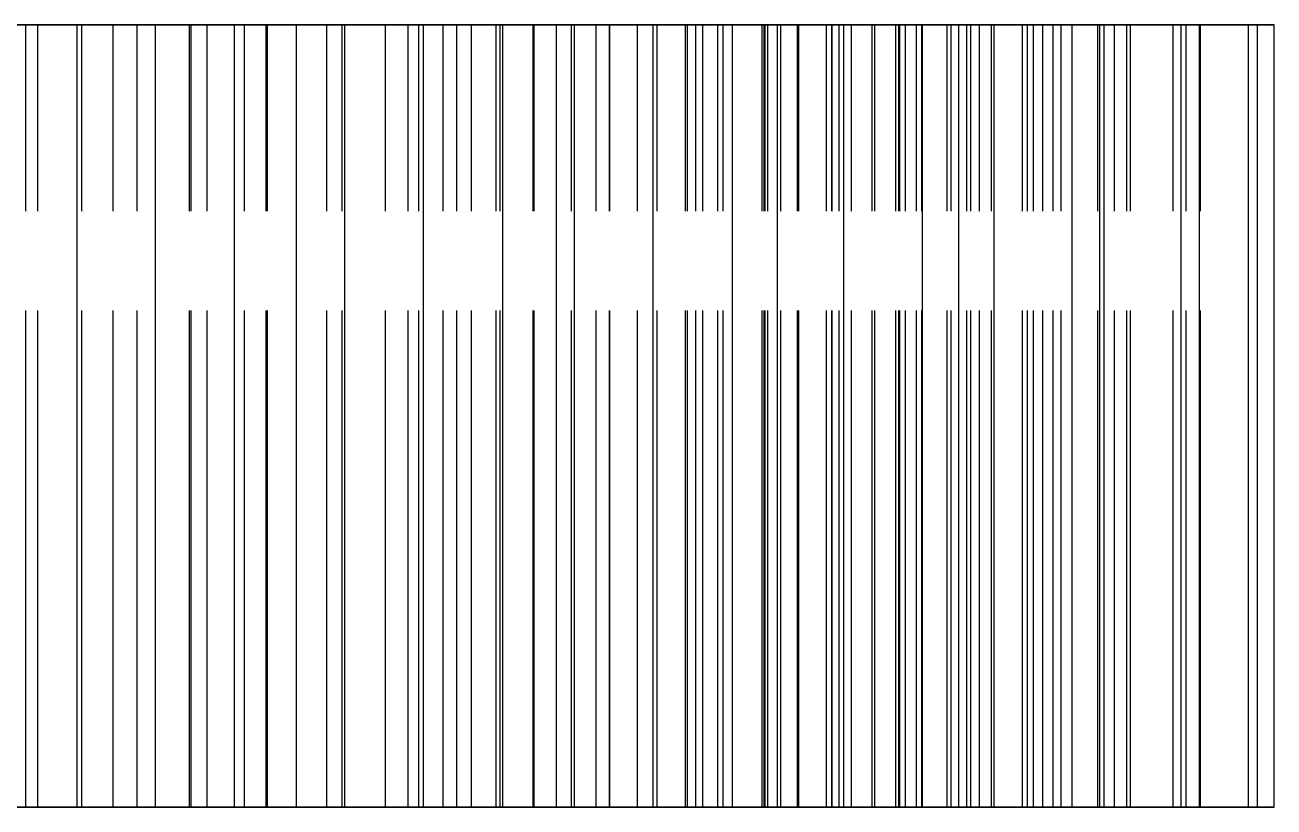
# Model space of a CAD drawing. Header units: millimetres. Extents: x -30 to 157, y -46 to 88.
# Drawn here: x 20.804 to 23.999, y 74.192 to 76.192 of the extents above; entities that cross this region are included whole.
import ezdxf

# ---------------------------------------------------------------- set-up
doc = ezdxf.new("R2010")
doc.units = ezdxf.units.MM
doc.linetypes.add('DASHED', pattern=[1.524, 1.27, -0.254])
doc.layers.add('HIDDEN', color=8, linetype='DASHED')
doc.layers.add('VISIBLE', color=7, linetype='CONTINUOUS')

msp = doc.modelspace()

# ---------------------------------------------------------------- linework, layer by layer
at = {"layer": 'HIDDEN'}
for points in [[(20.66048, 76.19183), (20.83718, 76.19183)], [(20.80667, 76.19183), (20.66048, 76.19183)], [(20.83718, 76.19183), (20.66048, 76.19183)], [(20.66048, 76.19183), (20.80667, 76.19183)], [(20.74001, 76.19183), (20.93811, 76.19183)], [(20.95014, 76.19183), (20.80667, 76.19183)], [(20.80667, 76.19183), (20.95014, 76.19183)], [(20.80667, 74.19183), (20.80667, 76.19183)], [(20.80667, 74.19183), (20.80667, 76.19183)], [(20.83718, 76.19183), (21.03013, 76.19183)], [(21.03013, 76.19183), (20.83718, 76.19183)], [(20.83718, 74.19183), (20.83718, 76.19183)], [(20.83718, 74.19183), (20.83718, 76.19183)], [(20.93811, 76.19183), (21.13835, 76.19183)], [(20.93811, 74.19183), (20.93811, 76.19183)], [(21.09104, 76.19183), (20.95014, 76.19183)], [(20.95014, 76.19183), (21.09104, 76.19183)], [(20.95014, 74.19183), (20.95014, 76.19183)], [(20.95014, 74.19183), (20.95014, 76.19183)], [(21.03013, 76.19183), (21.22542, 76.19183)], [(21.22542, 76.19183), (21.03013, 76.19183)], [(21.03013, 74.19183), (21.03013, 76.19183)], [(21.03013, 74.19183), (21.03013, 76.19183)], [(21.22947, 76.19183), (21.09104, 76.19183)], [(21.09104, 76.19183), (21.22947, 76.19183)], [(21.09104, 74.19183), (21.09104, 76.19183)], [(21.09104, 74.19183), (21.09104, 76.19183)], [(21.13835, 76.19183), (21.34062, 76.19183)], [(21.13835, 74.19183), (21.13835, 76.19183)], [(21.22542, 76.19183), (21.42283, 76.19183)], [(21.42283, 76.19183), (21.22542, 76.19183)], [(21.22542, 74.19183), (21.22542, 76.19183)], [(21.22542, 74.19183), (21.22542, 76.19183)], [(21.36548, 76.19183), (21.22947, 76.19183)], [(21.22947, 76.19183), (21.36548, 76.19183)], [(21.22947, 74.19183), (21.22947, 76.19183)], [(21.22947, 74.19183), (21.22947, 76.19183)], [(21.27017, 76.19183), (21.42104, 76.19183)], [(21.42465, 76.19183), (21.27017, 76.19183)], [(21.42104, 76.19183), (21.27017, 76.19183)], [(21.27017, 76.19183), (21.42465, 76.19183)], [(21.27017, 74.19183), (21.27017, 76.19183)], [(21.27017, 74.19183), (21.27017, 76.19183)], [(21.34062, 76.19183), (21.49914, 76.19183)], [(21.34062, 74.19183), (21.34062, 76.19183)], [(21.49914, 76.19183), (21.36548, 76.19183)], [(21.36548, 76.19183), (21.49914, 76.19183)], [(21.36548, 74.19183), (21.36548, 76.19183)], [(21.36548, 74.19183), (21.36548, 76.19183)], [(21.42104, 76.19183), (21.61545, 76.19183)], [(21.61545, 76.19183), (21.42104, 76.19183)], [(21.42104, 74.19183), (21.42104, 76.19183)], [(21.42104, 74.19183), (21.42104, 76.19183)], [(21.42283, 76.19183), (21.62222, 76.19183)], [(21.49914, 76.19183), (21.42283, 76.19183)], [(21.42283, 74.19183), (21.42283, 76.19183)], [(21.42283, 74.19183), (21.42283, 76.19183)], [(21.57678, 76.19183), (21.42465, 76.19183)], [(21.42465, 76.19183), (21.57678, 76.19183)], [(21.42465, 74.19183), (21.42465, 76.19183)], [(21.42465, 74.19183), (21.42465, 76.19183)], [(21.49914, 74.19183), (21.49914, 76.19183)], [(21.72668, 76.19183), (21.57678, 76.19183)], [(21.57678, 76.19183), (21.72668, 76.19183)], [(21.57678, 74.19183), (21.57678, 76.19183)], [(21.57678, 74.19183), (21.57678, 76.19183)], [(21.61545, 76.19183), (21.81182, 76.19183)], [(21.81182, 76.19183), (21.61545, 76.19183)], [(21.61545, 74.19183), (21.61545, 76.19183)], [(21.61545, 74.19183), (21.61545, 76.19183)], [(21.62222, 76.19183), (21.82345, 76.19183)], [(21.62222, 74.19183), (21.62222, 76.19183)], [(21.87442, 76.19183), (21.72668, 76.19183)], [(21.72668, 76.19183), (21.87442, 76.19183)], [(21.72668, 74.19183), (21.72668, 76.19183)], [(21.72668, 74.19183), (21.72668, 76.19183)], [(21.78487, 76.19183), (21.90923, 76.19183)], [(21.94695, 76.19183), (21.78487, 76.19183)], [(21.90923, 76.19183), (21.78487, 76.19183)], [(21.78487, 76.19183), (21.94695, 76.19183)], [(21.78487, 74.19183), (21.78487, 76.19183)], [(21.78487, 74.19183), (21.78487, 76.19183)], [(21.81182, 76.19183), (22.00998, 76.19183)], [(22.00998, 76.19183), (21.81182, 76.19183)], [(21.81182, 74.19183), (21.81182, 76.19183)], [(21.81182, 74.19183), (21.81182, 76.19183)], [(21.82345, 76.19183), (22.0264, 76.19183)], [(21.82345, 74.19183), (21.82345, 76.19183)], [(22.02005, 76.19183), (21.87442, 76.19183)], [(21.87442, 76.19183), (22.02005, 76.19183)], [(21.87442, 74.19183), (21.87442, 76.19183)], [(21.87442, 74.19183), (21.87442, 76.19183)], [(21.90923, 76.19183), (22.10424, 76.19183)], [(22.10424, 76.19183), (21.90923, 76.19183)], [(21.90923, 74.19183), (21.90923, 76.19183)], [(21.90923, 74.19183), (21.90923, 76.19183)], [(22.10706, 76.19183), (21.94695, 76.19183)], [(21.94695, 76.19183), (22.10706, 76.19183)], [(21.94695, 74.19183), (21.94695, 76.19183)], [(21.94695, 74.19183), (21.94695, 76.19183)], [(22.00998, 76.19183), (22.20977, 76.19183)], [(22.16361, 76.19183), (22.00998, 76.19183)], [(22.00998, 74.19183), (22.00998, 76.19183)], [(22.00998, 74.19183), (22.00998, 76.19183)], [(22.16361, 76.19183), (22.02005, 76.19183)], [(22.02005, 76.19183), (22.16361, 76.19183)], [(22.02005, 74.19183), (22.02005, 76.19183)], [(22.02005, 74.19183), (22.02005, 76.19183)], [(22.0264, 76.19183), (22.16361, 76.19183)], [(22.0264, 74.19183), (22.0264, 76.19183)], [(22.10424, 76.19183), (22.30081, 76.19183)], [(22.30081, 76.19183), (22.10424, 76.19183)], [(22.10424, 74.19183), (22.10424, 76.19183)], [(22.10424, 74.19183), (22.10424, 76.19183)], [(22.26528, 76.19183), (22.10706, 76.19183)], [(22.10706, 76.19183), (22.26528, 76.19183)], [(22.10706, 74.19183), (22.10706, 76.19183)], [(22.10706, 74.19183), (22.10706, 76.19183)], [(22.16361, 74.19183), (22.16361, 76.19183)], [(22.20226, 76.19183), (22.29957, 76.19183)], [(22.37123, 76.19183), (22.20226, 76.19183)], [(22.29957, 76.19183), (22.20226, 76.19183)], [(22.20226, 76.19183), (22.37123, 76.19183)], [(22.20226, 74.19183), (22.20226, 76.19183)], [(22.20226, 74.19183), (22.20226, 76.19183)], [(22.20977, 76.19183), (22.41108, 76.19183)], [(22.20977, 74.19183), (22.20977, 76.19183)], [(22.42167, 76.19183), (22.26528, 76.19183)], [(22.26528, 76.19183), (22.42167, 76.19183)], [(22.26528, 74.19183), (22.26528, 76.19183)], [(22.26528, 74.19183), (22.26528, 76.19183)], [(22.29957, 76.19183), (22.49429, 76.19183)], [(22.49429, 76.19183), (22.29957, 76.19183)], [(22.29957, 74.19183), (22.29957, 76.19183)], [(22.29957, 74.19183), (22.29957, 76.19183)], [(22.30081, 76.19183), (22.49882, 76.19183)], [(22.49882, 76.19183), (22.30081, 76.19183)], [(22.30081, 74.19183), (22.30081, 76.19183)], [(22.30081, 74.19183), (22.30081, 76.19183)], [(22.5386, 76.19183), (22.37123, 76.19183)], [(22.37123, 76.19183), (22.5386, 76.19183)], [(22.37123, 74.19183), (22.37123, 76.19183)], [(22.37123, 74.19183), (22.37123, 76.19183)], [(22.41108, 76.19183), (22.61381, 76.19183)], [(22.41108, 74.19183), (22.41108, 76.19183)], [(22.57627, 76.19183), (22.42167, 76.19183)], [(22.42167, 76.19183), (22.57627, 76.19183)], [(22.42167, 74.19183), (22.42167, 76.19183)], [(22.42167, 74.19183), (22.42167, 76.19183)], [(22.49429, 76.19183), (22.6902, 76.19183)], [(22.6902, 76.19183), (22.49429, 76.19183)], [(22.49429, 74.19183), (22.49429, 76.19183)], [(22.49429, 74.19183), (22.49429, 76.19183)], [(22.49882, 76.19183), (22.69812, 76.19183)], [(22.69812, 76.19183), (22.49882, 76.19183)], [(22.49882, 74.19183), (22.49882, 76.19183)], [(22.49882, 74.19183), (22.49882, 76.19183)], [(22.5205, 76.19183), (22.59032, 76.19183)], [(22.69559, 76.19183), (22.5205, 76.19183)], [(22.59032, 76.19183), (22.5205, 76.19183)], [(22.5205, 76.19183), (22.69559, 76.19183)], [(22.5205, 74.19183), (22.5205, 76.19183)], [(22.5205, 74.19183), (22.5205, 76.19183)], [(22.70444, 76.19183), (22.5386, 76.19183)], [(22.5386, 76.19183), (22.70444, 76.19183)], [(22.5386, 74.19183), (22.5386, 76.19183)], [(22.5386, 74.19183), (22.5386, 76.19183)], [(22.7291, 76.19183), (22.57627, 76.19183)], [(22.57627, 76.19183), (22.7291, 76.19183)], [(22.57627, 74.19183), (22.57627, 76.19183)], [(22.57627, 74.19183), (22.57627, 76.19183)], [(22.59032, 76.19183), (22.78389, 76.19183)], [(22.78389, 76.19183), (22.59032, 76.19183)], [(22.59032, 74.19183), (22.59032, 76.19183)], [(22.59032, 74.19183), (22.59032, 76.19183)], [(22.61381, 76.19183), (22.7291, 76.19183)], [(22.61381, 74.19183), (22.61381, 76.19183)], [(22.6902, 76.19183), (22.88717, 76.19183)], [(22.88717, 76.19183), (22.6902, 76.19183)], [(22.6902, 74.19183), (22.6902, 76.19183)], [(22.6902, 74.19183), (22.6902, 76.19183)], [(22.86948, 76.19183), (22.69559, 76.19183)], [(22.69559, 76.19183), (22.86948, 76.19183)], [(22.69559, 74.19183), (22.69559, 76.19183)], [(22.69559, 74.19183), (22.69559, 76.19183)], [(22.69812, 76.19183), (22.89861, 76.19183)], [(22.7291, 76.19183), (22.69812, 76.19183)], [(22.69812, 74.19183), (22.69812, 76.19183)], [(22.69812, 74.19183), (22.69812, 76.19183)], [(22.86879, 76.19183), (22.70444, 76.19183)], [(22.70444, 76.19183), (22.86879, 76.19183)], [(22.70444, 74.19183), (22.70444, 76.19183)], [(22.70444, 74.19183), (22.70444, 76.19183)], [(22.7291, 74.19183), (22.7291, 76.19183)], [(22.73815, 76.19183), (22.78017, 76.19183)], [(22.91859, 76.19183), (22.73815, 76.19183)], [(22.78017, 76.19183), (22.73815, 76.19183)], [(22.73815, 76.19183), (22.91859, 76.19183)], [(22.73815, 74.19183), (22.73815, 76.19183)], [(22.73815, 74.19183), (22.73815, 76.19183)], [(22.78017, 76.19183), (22.97173, 76.19183)], [(22.97173, 76.19183), (22.78017, 76.19183)], [(22.78017, 74.19183), (22.78017, 76.19183)], [(22.78017, 74.19183), (22.78017, 76.19183)], [(22.78389, 76.19183), (22.97825, 76.19183)], [(22.97825, 76.19183), (22.78389, 76.19183)], [(22.78389, 74.19183), (22.78389, 76.19183)], [(22.78389, 74.19183), (22.78389, 76.19183)], [(22.85425, 74.19183), (22.85425, 76.19183)], [(22.85425, 76.19183), (22.86828, 76.19183)], [(23.03922, 76.19183), (22.85425, 76.19183)], [(22.86828, 76.19183), (22.85425, 76.19183)], [(22.85425, 76.19183), (23.03922, 76.19183)], [(22.85425, 74.19183), (22.85425, 76.19183)], [(22.86828, 74.19183), (22.86828, 76.19183)], [(22.86828, 76.19183), (23.05696, 76.19183)], [(23.05696, 76.19183), (22.86828, 76.19183)], [(22.86828, 74.19183), (22.86828, 76.19183)], [(23.03166, 76.19183), (22.86879, 76.19183)], [(22.86879, 76.19183), (23.03166, 76.19183)], [(22.86879, 74.19183), (22.86879, 76.19183)], [(22.86879, 74.19183), (22.86879, 76.19183)], [(23.0422, 76.19183), (22.86948, 76.19183)], [(22.86948, 76.19183), (23.0422, 76.19183)], [(22.86948, 74.19183), (22.86948, 76.19183)], [(22.86948, 74.19183), (22.86948, 76.19183)], [(22.88717, 76.19183), (23.08509, 76.19183)], [(23.08509, 76.19183), (22.88717, 76.19183)], [(22.88717, 74.19183), (22.88717, 76.19183)], [(22.88717, 74.19183), (22.88717, 76.19183)], [(22.89861, 76.19183), (23.10021, 76.19183)], [(22.89861, 74.19183), (22.89861, 76.19183)], [(23.09822, 76.19183), (22.91859, 76.19183)], [(22.91859, 76.19183), (23.09822, 76.19183)], [(22.91859, 74.19183), (22.91859, 76.19183)], [(22.91859, 74.19183), (22.91859, 76.19183)], [(22.97173, 76.19183), (23.16368, 76.19183)], [(23.16368, 76.19183), (22.97173, 76.19183)], [(22.97173, 74.19183), (22.97173, 76.19183)], [(22.97173, 74.19183), (22.97173, 76.19183)], [(22.97825, 76.19183), (23.17331, 76.19183)], [(23.17331, 76.19183), (22.97825, 76.19183)], [(22.97825, 74.19183), (22.97825, 76.19183)], [(22.97825, 74.19183), (22.97825, 76.19183)], [(23.19307, 76.19183), (23.03166, 76.19183)], [(23.03166, 76.19183), (23.19307, 76.19183)], [(23.03166, 74.19183), (23.03166, 76.19183)], [(23.03166, 74.19183), (23.03166, 76.19183)], [(23.22379, 76.19183), (23.03922, 76.19183)], [(23.03922, 76.19183), (23.22379, 76.19183)], [(23.03922, 74.19183), (23.03922, 76.19183)], [(23.03922, 74.19183), (23.03922, 76.19183)], [(23.21377, 76.19183), (23.0422, 76.19183)], [(23.0422, 76.19183), (23.21377, 76.19183)], [(23.0422, 74.19183), (23.0422, 76.19183)], [(23.0422, 74.19183), (23.0422, 76.19183)], [(23.05696, 74.19183), (23.05696, 76.19183)], [(23.05696, 76.19183), (23.24564, 76.19183)], [(23.24564, 76.19183), (23.05696, 76.19183)], [(23.05696, 74.19183), (23.05696, 76.19183)], [(23.08509, 76.19183), (23.28388, 76.19183)], [(23.19307, 76.19183), (23.08509, 76.19183)], [(23.08509, 74.19183), (23.08509, 76.19183)], [(23.08509, 74.19183), (23.08509, 76.19183)], [(23.27705, 76.19183), (23.09822, 76.19183)], [(23.09822, 76.19183), (23.27705, 76.19183)], [(23.09822, 74.19183), (23.09822, 76.19183)], [(23.09822, 74.19183), (23.09822, 76.19183)], [(23.10021, 76.19183), (23.19307, 76.19183)], [(23.10021, 74.19183), (23.10021, 76.19183)], [(23.16368, 76.19183), (23.35594, 76.19183)], [(23.35594, 76.19183), (23.16368, 76.19183)], [(23.16368, 74.19183), (23.16368, 76.19183)], [(23.16368, 74.19183), (23.16368, 76.19183)], [(23.17331, 76.19183), (23.36896, 76.19183)], [(23.36896, 76.19183), (23.17331, 76.19183)], [(23.17331, 74.19183), (23.17331, 76.19183)], [(23.17331, 74.19183), (23.17331, 76.19183)], [(23.19307, 74.19183), (23.19307, 76.19183)], [(23.38419, 76.19183), (23.21377, 76.19183)], [(23.21377, 76.19183), (23.38419, 76.19183)], [(23.21377, 74.19183), (23.21377, 76.19183)], [(23.21377, 74.19183), (23.21377, 76.19183)], [(23.40793, 76.19183), (23.22379, 76.19183)], [(23.22379, 76.19183), (23.40793, 76.19183)], [(23.22379, 74.19183), (23.22379, 76.19183)], [(23.22379, 74.19183), (23.22379, 76.19183)], [(23.24564, 74.19183), (23.24564, 76.19183)], [(23.24564, 76.19183), (23.43427, 76.19183)], [(23.43427, 76.19183), (23.24564, 76.19183)], [(23.24564, 74.19183), (23.24564, 76.19183)], [(23.45507, 76.19183), (23.27705, 76.19183)], [(23.27705, 76.19183), (23.45507, 76.19183)], [(23.27705, 74.19183), (23.27705, 76.19183)], [(23.27705, 74.19183), (23.27705, 76.19183)], [(23.28388, 76.19183), (23.48345, 76.19183)], [(23.28388, 74.19183), (23.28388, 76.19183)], [(23.35594, 76.19183), (23.54846, 76.19183)], [(23.54846, 76.19183), (23.35594, 76.19183)], [(23.35594, 74.19183), (23.35594, 76.19183)], [(23.35594, 74.19183), (23.35594, 76.19183)], [(23.36896, 76.19183), (23.56515, 76.19183)], [(23.55345, 76.19183), (23.36896, 76.19183)], [(23.36896, 74.19183), (23.36896, 76.19183)], [(23.36896, 74.19183), (23.36896, 76.19183)], [(23.55345, 76.19183), (23.38419, 76.19183)], [(23.38419, 76.19183), (23.55345, 76.19183)], [(23.38419, 74.19183), (23.38419, 76.19183)], [(23.38419, 74.19183), (23.38419, 76.19183)], [(23.59161, 76.19183), (23.40793, 76.19183)], [(23.40793, 76.19183), (23.59161, 76.19183)], [(23.40793, 74.19183), (23.40793, 76.19183)], [(23.40793, 74.19183), (23.40793, 76.19183)], [(23.43427, 76.19183), (23.62279, 76.19183)], [(23.62279, 76.19183), (23.43427, 76.19183)], [(23.43427, 74.19183), (23.43427, 76.19183)], [(23.43427, 74.19183), (23.43427, 76.19183)], [(23.63227, 76.19183), (23.45507, 76.19183)], [(23.45507, 76.19183), (23.63227, 76.19183)], [(23.45507, 74.19183), (23.45507, 76.19183)], [(23.45507, 74.19183), (23.45507, 76.19183)], [(23.48345, 76.19183), (23.55345, 76.19183)], [(23.48345, 74.19183), (23.48345, 76.19183)], [(23.54846, 76.19183), (23.74118, 76.19183)], [(23.74118, 76.19183), (23.54846, 76.19183)], [(23.54846, 74.19183), (23.54846, 76.19183)], [(23.54846, 74.19183), (23.54846, 76.19183)], [(23.55345, 74.19183), (23.55345, 76.19183)], [(23.56515, 76.19183), (23.7618, 76.19183)], [(23.56515, 74.19183), (23.56515, 76.19183)], [(23.77481, 76.19183), (23.59161, 76.19183)], [(23.59161, 76.19183), (23.77481, 76.19183)], [(23.59161, 74.19183), (23.59161, 76.19183)], [(23.59161, 74.19183), (23.59161, 76.19183)], [(23.62279, 76.19183), (23.81117, 76.19183)], [(23.81117, 76.19183), (23.62279, 76.19183)], [(23.62279, 74.19183), (23.62279, 76.19183)], [(23.62279, 74.19183), (23.62279, 76.19183)], [(23.80865, 76.19183), (23.63227, 76.19183)], [(23.63227, 76.19183), (23.80865, 76.19183)], [(23.63227, 74.19183), (23.63227, 76.19183)], [(23.63227, 74.19183), (23.63227, 76.19183)], [(23.74118, 76.19183), (23.93403, 76.19183)], [(23.80865, 76.19183), (23.74118, 76.19183)], [(23.74118, 74.19183), (23.74118, 76.19183)], [(23.74118, 74.19183), (23.74118, 76.19183)], [(23.7618, 76.19183), (23.80865, 76.19183)], [(23.7618, 74.19183), (23.7618, 76.19183)], [(23.9575, 76.19183), (23.77481, 76.19183)], [(23.77481, 76.19183), (23.9575, 76.19183)], [(23.77481, 74.19183), (23.77481, 76.19183)], [(23.77481, 74.19183), (23.77481, 76.19183)], [(23.80865, 74.19183), (23.80865, 76.19183)], [(23.81117, 76.19183), (23.99936, 76.19183)], [(23.9575, 76.19183), (23.81117, 76.19183)], [(23.81117, 74.19183), (23.81117, 76.19183)], [(23.81117, 74.19183), (23.81117, 76.19183)], [(23.93403, 76.19183), (23.9575, 76.19183)], [(23.93403, 74.19183), (23.93403, 76.19183)], [(23.9575, 74.19183), (23.9575, 76.19183)], [(23.99936, 74.19183), (23.99936, 76.19183)], [(20.66048, 74.19183), (20.83718, 74.19183)], [(20.80667, 74.19183), (20.66048, 74.19183)], [(20.83718, 74.19183), (20.66048, 74.19183)], [(20.66048, 74.19183), (20.80667, 74.19183)], [(20.74001, 74.19183), (20.93811, 74.19183)], [(20.95014, 74.19183), (20.80667, 74.19183)], [(20.80667, 74.19183), (20.95014, 74.19183)], [(20.83718, 74.19183), (21.03013, 74.19183)], [(21.03013, 74.19183), (20.83718, 74.19183)], [(20.93811, 74.19183), (21.13835, 74.19183)], [(21.09104, 74.19183), (20.95014, 74.19183)], [(20.95014, 74.19183), (21.09104, 74.19183)], [(21.03013, 74.19183), (21.22542, 74.19183)], [(21.22542, 74.19183), (21.03013, 74.19183)], [(21.22947, 74.19183), (21.09104, 74.19183)], [(21.09104, 74.19183), (21.22947, 74.19183)], [(21.13835, 74.19183), (21.34062, 74.19183)], [(21.22542, 74.19183), (21.42283, 74.19183)], [(21.42283, 74.19183), (21.22542, 74.19183)], [(21.36548, 74.19183), (21.22947, 74.19183)], [(21.22947, 74.19183), (21.36548, 74.19183)], [(21.27017, 74.19183), (21.42104, 74.19183)], [(21.42465, 74.19183), (21.27017, 74.19183)], [(21.42104, 74.19183), (21.27017, 74.19183)], [(21.27017, 74.19183), (21.42465, 74.19183)], [(21.34062, 74.19183), (21.49914, 74.19183)], [(21.49914, 74.19183), (21.36548, 74.19183)], [(21.36548, 74.19183), (21.49914, 74.19183)], [(21.42104, 74.19183), (21.61545, 74.19183)], [(21.61545, 74.19183), (21.42104, 74.19183)], [(21.42283, 74.19183), (21.62222, 74.19183)], [(21.49914, 74.19183), (21.42283, 74.19183)], [(21.57678, 74.19183), (21.42465, 74.19183)], [(21.42465, 74.19183), (21.57678, 74.19183)], [(21.72668, 74.19183), (21.57678, 74.19183)], [(21.57678, 74.19183), (21.72668, 74.19183)], [(21.61545, 74.19183), (21.81182, 74.19183)], [(21.81182, 74.19183), (21.61545, 74.19183)], [(21.62222, 74.19183), (21.82345, 74.19183)], [(21.87442, 74.19183), (21.72668, 74.19183)], [(21.72668, 74.19183), (21.87442, 74.19183)], [(21.78487, 74.19183), (21.90923, 74.19183)], [(21.94695, 74.19183), (21.78487, 74.19183)], [(21.90923, 74.19183), (21.78487, 74.19183)], [(21.78487, 74.19183), (21.94695, 74.19183)], [(21.81182, 74.19183), (22.00998, 74.19183)], [(22.00998, 74.19183), (21.81182, 74.19183)], [(21.82345, 74.19183), (22.0264, 74.19183)], [(22.02005, 74.19183), (21.87442, 74.19183)], [(21.87442, 74.19183), (22.02005, 74.19183)], [(21.90923, 74.19183), (22.10424, 74.19183)], [(22.10424, 74.19183), (21.90923, 74.19183)], [(22.10706, 74.19183), (21.94695, 74.19183)], [(21.94695, 74.19183), (22.10706, 74.19183)], [(22.00998, 74.19183), (22.20977, 74.19183)], [(22.16361, 74.19183), (22.00998, 74.19183)], [(22.16361, 74.19183), (22.02005, 74.19183)], [(22.02005, 74.19183), (22.16361, 74.19183)], [(22.0264, 74.19183), (22.16361, 74.19183)], [(22.10424, 74.19183), (22.30081, 74.19183)], [(22.30081, 74.19183), (22.10424, 74.19183)], [(22.26528, 74.19183), (22.10706, 74.19183)], [(22.10706, 74.19183), (22.26528, 74.19183)], [(22.20226, 74.19183), (22.29957, 74.19183)], [(22.37123, 74.19183), (22.20226, 74.19183)], [(22.29957, 74.19183), (22.20226, 74.19183)], [(22.20226, 74.19183), (22.37123, 74.19183)], [(22.20977, 74.19183), (22.41108, 74.19183)], [(22.42167, 74.19183), (22.26528, 74.19183)], [(22.26528, 74.19183), (22.42167, 74.19183)], [(22.29957, 74.19183), (22.49429, 74.19183)], [(22.49429, 74.19183), (22.29957, 74.19183)], [(22.30081, 74.19183), (22.49882, 74.19183)], [(22.49882, 74.19183), (22.30081, 74.19183)], [(22.5386, 74.19183), (22.37123, 74.19183)], [(22.37123, 74.19183), (22.5386, 74.19183)], [(22.41108, 74.19183), (22.61381, 74.19183)], [(22.57627, 74.19183), (22.42167, 74.19183)], [(22.42167, 74.19183), (22.57627, 74.19183)], [(22.49429, 74.19183), (22.6902, 74.19183)], [(22.6902, 74.19183), (22.49429, 74.19183)], [(22.49882, 74.19183), (22.69812, 74.19183)], [(22.69812, 74.19183), (22.49882, 74.19183)], [(22.5205, 74.19183), (22.59032, 74.19183)], [(22.69559, 74.19183), (22.5205, 74.19183)], [(22.59032, 74.19183), (22.5205, 74.19183)], [(22.5205, 74.19183), (22.69559, 74.19183)], [(22.70444, 74.19183), (22.5386, 74.19183)], [(22.5386, 74.19183), (22.70444, 74.19183)], [(22.7291, 74.19183), (22.57627, 74.19183)], [(22.57627, 74.19183), (22.7291, 74.19183)], [(22.59032, 74.19183), (22.78389, 74.19183)], [(22.78389, 74.19183), (22.59032, 74.19183)], [(22.61381, 74.19183), (22.7291, 74.19183)], [(22.6902, 74.19183), (22.88717, 74.19183)], [(22.88717, 74.19183), (22.6902, 74.19183)], [(22.86948, 74.19183), (22.69559, 74.19183)], [(22.69559, 74.19183), (22.86948, 74.19183)], [(22.69812, 74.19183), (22.89861, 74.19183)], [(22.7291, 74.19183), (22.69812, 74.19183)], [(22.86879, 74.19183), (22.70444, 74.19183)], [(22.70444, 74.19183), (22.86879, 74.19183)], [(22.73815, 74.19183), (22.78017, 74.19183)], [(22.91859, 74.19183), (22.73815, 74.19183)], [(22.78017, 74.19183), (22.73815, 74.19183)], [(22.73815, 74.19183), (22.91859, 74.19183)], [(22.78017, 74.19183), (22.97173, 74.19183)], [(22.97173, 74.19183), (22.78017, 74.19183)], [(22.78389, 74.19183), (22.97825, 74.19183)], [(22.97825, 74.19183), (22.78389, 74.19183)], [(22.85425, 74.19183), (22.86828, 74.19183)], [(23.03922, 74.19183), (22.85425, 74.19183)], [(22.86828, 74.19183), (22.85425, 74.19183)], [(22.85425, 74.19183), (23.03922, 74.19183)], [(22.86828, 74.19183), (23.05696, 74.19183)], [(23.05696, 74.19183), (22.86828, 74.19183)], [(23.03166, 74.19183), (22.86879, 74.19183)], [(22.86879, 74.19183), (23.03166, 74.19183)], [(23.0422, 74.19183), (22.86948, 74.19183)], [(22.86948, 74.19183), (23.0422, 74.19183)], [(22.88717, 74.19183), (23.08509, 74.19183)], [(23.08509, 74.19183), (22.88717, 74.19183)], [(22.89861, 74.19183), (23.10021, 74.19183)], [(23.09822, 74.19183), (22.91859, 74.19183)], [(22.91859, 74.19183), (23.09822, 74.19183)], [(22.97173, 74.19183), (23.16368, 74.19183)], [(23.16368, 74.19183), (22.97173, 74.19183)], [(22.97825, 74.19183), (23.17331, 74.19183)], [(23.17331, 74.19183), (22.97825, 74.19183)], [(23.19307, 74.19183), (23.03166, 74.19183)], [(23.03166, 74.19183), (23.19307, 74.19183)], [(23.22379, 74.19183), (23.03922, 74.19183)], [(23.03922, 74.19183), (23.22379, 74.19183)], [(23.21377, 74.19183), (23.0422, 74.19183)], [(23.0422, 74.19183), (23.21377, 74.19183)], [(23.05696, 74.19183), (23.24564, 74.19183)], [(23.24564, 74.19183), (23.05696, 74.19183)], [(23.08509, 74.19183), (23.28388, 74.19183)], [(23.19307, 74.19183), (23.08509, 74.19183)], [(23.27705, 74.19183), (23.09822, 74.19183)], [(23.09822, 74.19183), (23.27705, 74.19183)], [(23.10021, 74.19183), (23.19307, 74.19183)], [(23.16368, 74.19183), (23.35594, 74.19183)], [(23.35594, 74.19183), (23.16368, 74.19183)], [(23.17331, 74.19183), (23.36896, 74.19183)], [(23.36896, 74.19183), (23.17331, 74.19183)], [(23.38419, 74.19183), (23.21377, 74.19183)], [(23.21377, 74.19183), (23.38419, 74.19183)], [(23.40793, 74.19183), (23.22379, 74.19183)], [(23.22379, 74.19183), (23.40793, 74.19183)], [(23.24564, 74.19183), (23.43427, 74.19183)], [(23.43427, 74.19183), (23.24564, 74.19183)], [(23.45507, 74.19183), (23.27705, 74.19183)], [(23.27705, 74.19183), (23.45507, 74.19183)], [(23.28388, 74.19183), (23.48345, 74.19183)], [(23.35594, 74.19183), (23.54846, 74.19183)], [(23.54846, 74.19183), (23.35594, 74.19183)], [(23.36896, 74.19183), (23.56515, 74.19183)], [(23.55345, 74.19183), (23.36896, 74.19183)], [(23.55345, 74.19183), (23.38419, 74.19183)], [(23.38419, 74.19183), (23.55345, 74.19183)], [(23.59161, 74.19183), (23.40793, 74.19183)], [(23.40793, 74.19183), (23.59161, 74.19183)], [(23.43427, 74.19183), (23.62279, 74.19183)], [(23.62279, 74.19183), (23.43427, 74.19183)], [(23.63227, 74.19183), (23.45507, 74.19183)], [(23.45507, 74.19183), (23.63227, 74.19183)], [(23.48345, 74.19183), (23.55345, 74.19183)], [(23.54846, 74.19183), (23.74118, 74.19183)], [(23.74118, 74.19183), (23.54846, 74.19183)], [(23.56515, 74.19183), (23.7618, 74.19183)], [(23.77481, 74.19183), (23.59161, 74.19183)], [(23.59161, 74.19183), (23.77481, 74.19183)], [(23.62279, 74.19183), (23.81117, 74.19183)], [(23.81117, 74.19183), (23.62279, 74.19183)], [(23.80865, 74.19183), (23.63227, 74.19183)], [(23.63227, 74.19183), (23.80865, 74.19183)], [(23.74118, 74.19183), (23.93403, 74.19183)], [(23.80865, 74.19183), (23.74118, 74.19183)], [(23.7618, 74.19183), (23.80865, 74.19183)], [(23.9575, 74.19183), (23.77481, 74.19183)], [(23.77481, 74.19183), (23.9575, 74.19183)], [(23.81117, 74.19183), (23.99936, 74.19183)], [(23.9575, 74.19183), (23.81117, 74.19183)], [(23.93403, 74.19183), (23.9575, 74.19183)]]:
    msp.add_lwpolyline(points, dxfattribs=at)
at = {"layer": 'VISIBLE'}
for points in [[(20.93811, 76.19183), (20.74001, 76.19183)], [(21.13835, 76.19183), (20.93811, 76.19183)], [(20.93811, 74.19183), (20.93811, 76.19183)], [(21.34062, 76.19183), (21.13835, 76.19183)], [(21.13835, 74.19183), (21.13835, 76.19183)], [(21.49914, 76.19183), (21.34062, 76.19183)], [(21.34062, 74.19183), (21.34062, 76.19183)], [(21.62222, 76.19183), (21.49914, 76.19183)], [(21.49914, 74.19183), (21.49914, 76.19183)], [(21.82345, 76.19183), (21.62222, 76.19183)], [(21.62222, 74.19183), (21.62222, 76.19183)], [(22.0264, 76.19183), (21.82345, 76.19183)], [(21.82345, 74.19183), (21.82345, 76.19183)], [(22.16361, 76.19183), (22.0264, 76.19183)], [(22.0264, 74.19183), (22.0264, 76.19183)], [(22.20977, 76.19183), (22.16361, 76.19183)], [(22.16361, 74.19183), (22.16361, 76.19183)], [(22.41108, 76.19183), (22.20977, 76.19183)], [(22.20977, 74.19183), (22.20977, 76.19183)], [(22.61381, 76.19183), (22.41108, 76.19183)], [(22.41108, 74.19183), (22.41108, 76.19183)], [(22.7291, 76.19183), (22.61381, 76.19183)], [(22.61381, 74.19183), (22.61381, 76.19183)], [(22.89861, 76.19183), (22.7291, 76.19183)], [(22.7291, 74.19183), (22.7291, 76.19183)], [(23.10021, 76.19183), (22.89861, 76.19183)], [(22.89861, 74.19183), (22.89861, 76.19183)], [(23.19307, 76.19183), (23.10021, 76.19183)], [(23.10021, 74.19183), (23.10021, 76.19183)], [(23.28388, 76.19183), (23.19307, 76.19183)], [(23.19307, 74.19183), (23.19307, 76.19183)], [(23.48345, 76.19183), (23.28388, 76.19183)], [(23.28388, 74.19183), (23.28388, 76.19183)], [(23.55345, 76.19183), (23.48345, 76.19183)], [(23.48345, 74.19183), (23.48345, 76.19183)], [(23.56515, 76.19183), (23.55345, 76.19183)], [(23.55345, 74.19183), (23.55345, 76.19183)], [(23.7618, 76.19183), (23.56515, 76.19183)], [(23.56515, 74.19183), (23.56515, 76.19183)], [(23.80865, 76.19183), (23.7618, 76.19183)], [(23.7618, 74.19183), (23.7618, 76.19183)], [(23.93403, 76.19183), (23.80865, 76.19183)], [(23.80865, 74.19183), (23.80865, 76.19183)], [(23.9575, 76.19183), (23.93403, 76.19183)], [(23.93403, 74.19183), (23.93403, 76.19183)], [(23.99936, 76.19183), (23.9575, 76.19183)], [(23.9575, 74.19183), (23.9575, 76.19183)], [(23.99936, 74.19183), (23.99936, 76.19183)], [(20.93811, 74.19183), (20.74001, 74.19183)], [(21.13835, 74.19183), (20.93811, 74.19183)], [(21.34062, 74.19183), (21.13835, 74.19183)], [(21.49914, 74.19183), (21.34062, 74.19183)], [(21.62222, 74.19183), (21.49914, 74.19183)], [(21.82345, 74.19183), (21.62222, 74.19183)], [(22.0264, 74.19183), (21.82345, 74.19183)], [(22.16361, 74.19183), (22.0264, 74.19183)], [(22.20977, 74.19183), (22.16361, 74.19183)], [(22.41108, 74.19183), (22.20977, 74.19183)], [(22.61381, 74.19183), (22.41108, 74.19183)], [(22.7291, 74.19183), (22.61381, 74.19183)], [(22.89861, 74.19183), (22.7291, 74.19183)], [(23.10021, 74.19183), (22.89861, 74.19183)], [(23.19307, 74.19183), (23.10021, 74.19183)], [(23.28388, 74.19183), (23.19307, 74.19183)], [(23.48345, 74.19183), (23.28388, 74.19183)], [(23.55345, 74.19183), (23.48345, 74.19183)], [(23.56515, 74.19183), (23.55345, 74.19183)], [(23.7618, 74.19183), (23.56515, 74.19183)], [(23.80865, 74.19183), (23.7618, 74.19183)], [(23.93403, 74.19183), (23.80865, 74.19183)], [(23.9575, 74.19183), (23.93403, 74.19183)], [(23.99936, 74.19183), (23.9575, 74.19183)]]:
    msp.add_lwpolyline(points, dxfattribs=at)

doc.saveas('drawing.dxf')
